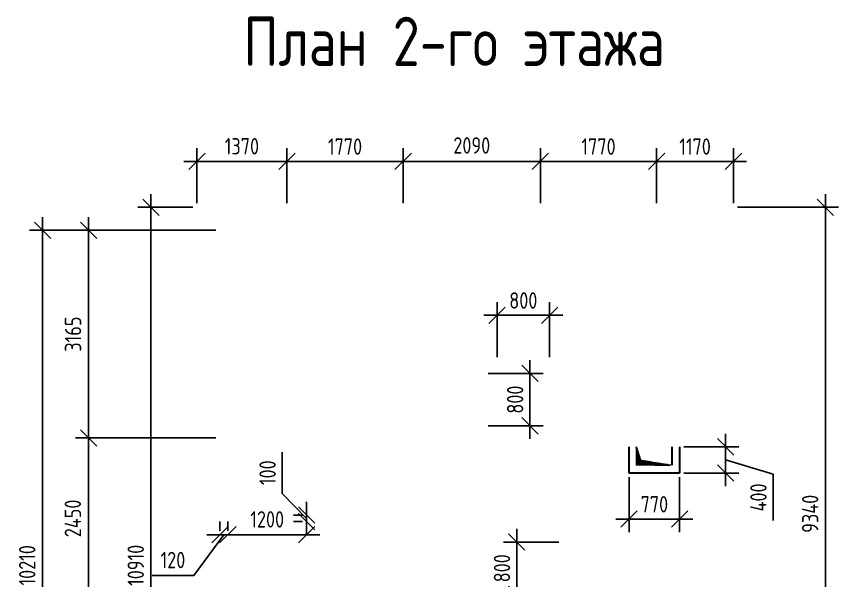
# Model space of a CAD drawing. Header units: millimetres. Extents: x -3099 to 9990, y -2900 to 13468.
# Drawn here: x -3099 to 9420, y 4872 to 13468 of the extents above; entities that cross this region are included whole.
import ezdxf

# ---------------------------------------------------------------- set-up
doc = ezdxf.new("R2010")
doc.units = ezdxf.units.MM
doc.header["$PDMODE"] = 35
for name, color, linetype, lineweight in [('СПДС_ОБЪЕКТЫ', 62, 'Continuous', 25), ('СПДС_РАЗМЕРЫ', 152, 'Continuous', 25), ('СПДС_ТАБЛИЦЫ', 7, 'Continuous', 25)]:
    doc.layers.add(name, color=color, linetype=linetype, lineweight=lineweight)
doc.styles.add('ГОСТ 2.304', font='CS_Gost2304.shx')
doc.dimstyles.new('СПДС', dxfattribs={"dimscale": 100, "dimtxt": 2.5, "dimasz": 2.5, "dimexe": 2, "dimexo": 0.625, "dimgap": 1, "dimtad": 1, "dimdec": 0, "dimtxsty": 'ГОСТ 2.304', "dimblk": 'OBLIQUE', "dimblk1": 'OBLIQUE', "dimblk2": 'OBLIQUE', "dimcen": 0, "dimdle": 2, "dimadec": 0, "dimazin": 2, "dimtfac": 0.75, "dimtdec": 4, "dimtmove": 1, "dimatfit": 3, "dimfxl": 1, "dimtfill": 1, "dimtolj": 1, "dimarcsym": 1})

# ---------------------------------------------------------------- blocks, each defined once
blk = doc.blocks.new('_Oblique')
at = {"color": 0, "linetype": 'ByBlock', "lineweight": -2}
blk.add_line((-0.5, -0.5), (0.5, 0.5), dxfattribs=at)
blk = doc.blocks.new('*D11')
at = {"layer": 'Defpoints', "color": 0, "ltscale": 100}
for p in [(0, 10210), (0, 0), (-2700, 0)]:
    blk.add_point(p, dxfattribs=at)
at = {"layer": 'СПДС_РАЗМЕРЫ', "color": 0, "lineweight": -2, "ltscale": 100}
for p, q in [((-2700, 10410), (-2700, -200)), ((-62, 10210), (-2900, 10210)), ((-62, 0), (-2900, 0))]:
    blk.add_line(p, q, dxfattribs=at)
at = {"layer": 'СПДС_РАЗМЕРЫ', "color": 0, "lineweight": -2, "ltscale": 100, "xscale": 250, "yscale": 250, "zscale": 250}
for p, rotation in [((-2700, 10210), 90), ((-2700, 0), 270)]:
    blk.add_blockref('_Oblique', p, dxfattribs=dict(at, rotation=rotation))
at = {"layer": 'СПДС_РАЗМЕРЫ', "color": 0, "lineweight": 25, "ltscale": 100, "insert": (-2935, 5105), "char_height": 250, "attachment_point": 5, "rotation": 90, "style": 'ГОСТ 2.304', "bg_fill": 3, "box_fill_scale": 1.1, "bg_fill_color": 256, "bg_fill_true_color": 13158600, "bg_fill_transparency": 0}
blk.add_mtext('\\A1;10210', dxfattribs=at)
blk = doc.blocks.new('*D14')
at = {"layer": 'Defpoints', "color": 0, "ltscale": 100}
for p in [(0, 7045), (-2000, 4595), (0, 4595)]:
    blk.add_point(p, dxfattribs=at)
at = {"layer": 'СПДС_РАЗМЕРЫ', "color": 0, "lineweight": -2, "ltscale": 100}
for p, q in [((-2000, 7245), (-2000, 4395)), ((-62, 7045), (-2200, 7045)), ((-62, 4595), (-2200, 4595))]:
    blk.add_line(p, q, dxfattribs=at)
at = {"layer": 'СПДС_РАЗМЕРЫ', "color": 0, "lineweight": -2, "ltscale": 100, "xscale": 250, "yscale": 250, "zscale": 250}
for p, rotation in [((-2000, 7045), 90.00000000000001), ((-2000, 4595), 270)]:
    blk.add_blockref('_Oblique', p, dxfattribs=dict(at, rotation=rotation))
at = {"layer": 'СПДС_РАЗМЕРЫ', "color": 0, "lineweight": 25, "ltscale": 100, "insert": (-2240, 5820), "char_height": 250, "attachment_point": 5, "rotation": 90, "style": 'ГОСТ 2.304', "bg_fill": 3, "box_fill_scale": 1.1, "bg_fill_color": 256, "bg_fill_true_color": 13158600, "bg_fill_transparency": 0}
blk.add_mtext('\\A1;2450', dxfattribs=at)
blk = doc.blocks.new('*D15')
at = {"layer": 'Defpoints', "color": 0, "ltscale": 100}
for p in [(0, 10210), (-2000, 7045), (0, 7045)]:
    blk.add_point(p, dxfattribs=at)
at = {"layer": 'СПДС_РАЗМЕРЫ', "color": 0, "lineweight": -2, "ltscale": 100}
for p, q in [((-2000, 10410), (-2000, 6845)), ((-62, 10210), (-2200, 10210)), ((-62, 7045), (-2200, 7045))]:
    blk.add_line(p, q, dxfattribs=at)
at = {"layer": 'СПДС_РАЗМЕРЫ', "color": 0, "lineweight": -2, "ltscale": 100, "xscale": 250, "yscale": 250, "zscale": 250}
for p, rotation in [((-2000, 10210), 90.00000000000001), ((-2000, 7045), 270)]:
    blk.add_blockref('_Oblique', p, dxfattribs=dict(at, rotation=rotation))
at = {"layer": 'СПДС_РАЗМЕРЫ', "color": 0, "lineweight": 25, "ltscale": 100, "insert": (-2237, 8628), "char_height": 250, "attachment_point": 5, "rotation": 90, "style": 'ГОСТ 2.304', "bg_fill": 3, "box_fill_scale": 1.1, "bg_fill_color": 256, "bg_fill_true_color": 13158600, "bg_fill_transparency": 0}
blk.add_mtext('\\A1;3165', dxfattribs=at)
blk = doc.blocks.new('*D25')
at = {"layer": 'Defpoints', "color": 0, "ltscale": 100}
for p in [(1020, 11260), (-350, 10560), (1020, 10560)]:
    blk.add_point(p, dxfattribs=at)
at = {"layer": 'СПДС_РАЗМЕРЫ', "color": 0, "lineweight": -2, "ltscale": 100}
for p, q in [((-350, 10622), (-350, 11460)), ((1020, 10622), (1020, 11460)), ((-550, 11260), (1220, 11260))]:
    blk.add_line(p, q, dxfattribs=at)
at = {"layer": 'СПДС_РАЗМЕРЫ', "color": 0, "lineweight": -2, "ltscale": 100, "xscale": 250, "yscale": 250, "zscale": 250, "rotation": 180}
blk.add_blockref('_Oblique', (-350, 11260), dxfattribs=at)
at = {"layer": 'СПДС_РАЗМЕРЫ', "color": 0, "lineweight": -2, "ltscale": 100, "xscale": 250, "yscale": 250, "zscale": 250}
blk.add_blockref('_Oblique', (1020, 11260), dxfattribs=at)
at = {"layer": 'СПДС_РАЗМЕРЫ', "color": 0, "ltscale": 100, "insert": (335, 11490), "char_height": 250, "attachment_point": 5, "style": 'ГОСТ 2.304', "bg_fill": 3, "box_fill_scale": 1.1, "bg_fill_color": 256, "bg_fill_true_color": 13158600, "bg_fill_transparency": 0}
blk.add_mtext('\\A1;1370', dxfattribs=at)
blk = doc.blocks.new('*D28')
at = {"layer": 'Defpoints', "color": 0, "ltscale": 100}
for p in [(2790, 11260), (1020, 10560), (2790, 10560)]:
    blk.add_point(p, dxfattribs=at)
at = {"layer": 'СПДС_РАЗМЕРЫ', "color": 0, "lineweight": -2, "ltscale": 100}
for p, q in [((1020, 10622), (1020, 11460)), ((2790, 10622), (2790, 11460)), ((820, 11260), (2990, 11260))]:
    blk.add_line(p, q, dxfattribs=at)
at = {"layer": 'СПДС_РАЗМЕРЫ', "color": 0, "lineweight": -2, "ltscale": 100, "xscale": 250, "yscale": 250, "zscale": 250, "rotation": 180}
blk.add_blockref('_Oblique', (1020, 11260), dxfattribs=at)
at = {"layer": 'СПДС_РАЗМЕРЫ', "color": 0, "lineweight": -2, "ltscale": 100, "xscale": 250, "yscale": 250, "zscale": 250}
blk.add_blockref('_Oblique', (2790, 11260), dxfattribs=at)
at = {"layer": 'СПДС_РАЗМЕРЫ', "color": 0, "ltscale": 100, "insert": (1905, 11485), "char_height": 250, "attachment_point": 5, "style": 'ГОСТ 2.304', "bg_fill": 3, "box_fill_scale": 1.1, "bg_fill_color": 256, "bg_fill_true_color": 13158600, "bg_fill_transparency": 0}
blk.add_mtext('\\A1;1770', dxfattribs=at)
blk = doc.blocks.new('*D31')
at = {"layer": 'Defpoints', "color": 0, "ltscale": 100}
for p in [(4880, 11260), (2790, 10560), (4880, 10560)]:
    blk.add_point(p, dxfattribs=at)
at = {"layer": 'СПДС_РАЗМЕРЫ', "color": 0, "lineweight": -2, "ltscale": 100}
for p, q in [((2790, 10622), (2790, 11460)), ((4880, 10622), (4880, 11460)), ((2590, 11260), (5080, 11260))]:
    blk.add_line(p, q, dxfattribs=at)
at = {"layer": 'СПДС_РАЗМЕРЫ', "color": 0, "lineweight": -2, "ltscale": 100, "xscale": 250, "yscale": 250, "zscale": 250, "rotation": 180}
blk.add_blockref('_Oblique', (2790, 11260), dxfattribs=at)
at = {"layer": 'СПДС_РАЗМЕРЫ', "color": 0, "lineweight": -2, "ltscale": 100, "xscale": 250, "yscale": 250, "zscale": 250}
blk.add_blockref('_Oblique', (4880, 11260), dxfattribs=at)
at = {"layer": 'СПДС_РАЗМЕРЫ', "color": 0, "ltscale": 100, "insert": (3835, 11502), "char_height": 250, "attachment_point": 5, "style": 'ГОСТ 2.304', "bg_fill": 3, "box_fill_scale": 1.1, "bg_fill_color": 256, "bg_fill_true_color": 13158600, "bg_fill_transparency": 0}
blk.add_mtext('\\A1;2090', dxfattribs=at)
blk = doc.blocks.new('*D34')
at = {"layer": 'Defpoints', "color": 0, "ltscale": 100}
for p in [(6650, 11260), (4880, 10560), (6650, 10560)]:
    blk.add_point(p, dxfattribs=at)
at = {"layer": 'СПДС_РАЗМЕРЫ', "color": 0, "lineweight": -2, "ltscale": 100}
for p, q in [((4880, 10622), (4880, 11460)), ((6650, 10622), (6650, 11460)), ((4680, 11260), (6850, 11260))]:
    blk.add_line(p, q, dxfattribs=at)
at = {"layer": 'СПДС_РАЗМЕРЫ', "color": 0, "lineweight": -2, "ltscale": 100, "xscale": 250, "yscale": 250, "zscale": 250, "rotation": 180}
blk.add_blockref('_Oblique', (4880, 11260), dxfattribs=at)
at = {"layer": 'СПДС_РАЗМЕРЫ', "color": 0, "lineweight": -2, "ltscale": 100, "xscale": 250, "yscale": 250, "zscale": 250}
blk.add_blockref('_Oblique', (6650, 11260), dxfattribs=at)
at = {"layer": 'СПДС_РАЗМЕРЫ', "color": 0, "ltscale": 100, "insert": (5765, 11485), "char_height": 250, "attachment_point": 5, "style": 'ГОСТ 2.304', "bg_fill": 3, "box_fill_scale": 1.1, "bg_fill_color": 256, "bg_fill_true_color": 13158600, "bg_fill_transparency": 0}
blk.add_mtext('\\A1;1770', dxfattribs=at)
blk = doc.blocks.new('*D37')
at = {"layer": 'Defpoints', "color": 0, "ltscale": 100}
for p in [(7820, 11260), (6650, 10560), (7820, 10560)]:
    blk.add_point(p, dxfattribs=at)
at = {"layer": 'СПДС_РАЗМЕРЫ', "color": 0, "lineweight": -2, "ltscale": 100}
for p, q in [((6650, 10622), (6650, 11460)), ((7820, 10622), (7820, 11460)), ((6450, 11260), (8020, 11260))]:
    blk.add_line(p, q, dxfattribs=at)
at = {"layer": 'СПДС_РАЗМЕРЫ', "color": 0, "lineweight": -2, "ltscale": 100, "xscale": 250, "yscale": 250, "zscale": 250, "rotation": 180}
blk.add_blockref('_Oblique', (6650, 11260), dxfattribs=at)
at = {"layer": 'СПДС_РАЗМЕРЫ', "color": 0, "lineweight": -2, "ltscale": 100, "xscale": 250, "yscale": 250, "zscale": 250}
blk.add_blockref('_Oblique', (7820, 11260), dxfattribs=at)
at = {"layer": 'СПДС_РАЗМЕРЫ', "color": 0, "ltscale": 100, "insert": (7235, 11485), "char_height": 250, "attachment_point": 5, "style": 'ГОСТ 2.304', "bg_fill": 3, "box_fill_scale": 1.1, "bg_fill_color": 256, "bg_fill_true_color": 13158600, "bg_fill_transparency": 0}
blk.add_mtext('\\A1;1170', dxfattribs=at)
blk = doc.blocks.new('*D40')
at = {"layer": 'Defpoints', "color": 0, "ltscale": 100}
for p in [(7820, 10560), (7820, 1220), (9220, 1220)]:
    blk.add_point(p, dxfattribs=at)
at = {"layer": 'СПДС_РАЗМЕРЫ', "color": 0, "lineweight": -2, "ltscale": 100}
for p, q in [((9220, 10760), (9220, 1020)), ((7882, 10560), (9420, 10560)), ((7882, 1220), (9420, 1220))]:
    blk.add_line(p, q, dxfattribs=at)
at = {"layer": 'СПДС_РАЗМЕРЫ', "color": 0, "lineweight": -2, "ltscale": 100, "xscale": 250, "yscale": 250, "zscale": 250}
for p, rotation in [((9220, 10560), 90), ((9220, 1220), 270)]:
    blk.add_blockref('_Oblique', p, dxfattribs=dict(at, rotation=rotation))
at = {"layer": 'СПДС_РАЗМЕРЫ', "color": 0, "ltscale": 100, "insert": (8988, 5890), "char_height": 250, "attachment_point": 5, "rotation": 90, "style": 'ГОСТ 2.304', "bg_fill": 3, "box_fill_scale": 1.1, "bg_fill_color": 256, "bg_fill_true_color": 13158600, "bg_fill_transparency": 0}
blk.add_mtext('\\A1;9340', dxfattribs=at)
blk = doc.blocks.new('*D93')
at = {"layer": 'Defpoints', "color": 0, "ltscale": 100}
for p in [(-1050, 10560), (-350, 10560), (-350, -350)]:
    blk.add_point(p, dxfattribs=at)
at = {"layer": 'СПДС_РАЗМЕРЫ', "color": 0, "lineweight": -2, "ltscale": 100}
for p, q in [((-1050, -550), (-1050, 10760)), ((-412, 10560), (-1250, 10560)), ((-412, -350), (-1250, -350))]:
    blk.add_line(p, q, dxfattribs=at)
at = {"layer": 'СПДС_РАЗМЕРЫ', "color": 0, "lineweight": -2, "ltscale": 100, "xscale": 250, "yscale": 250, "zscale": 250}
for p, rotation in [((-1050, 10560), 90), ((-1050, -350), 270)]:
    blk.add_blockref('_Oblique', p, dxfattribs=dict(at, rotation=rotation))
at = {"layer": 'СПДС_РАЗМЕРЫ', "color": 0, "ltscale": 100, "insert": (-1282, 5105), "char_height": 250, "attachment_point": 5, "rotation": 90, "style": 'ГОСТ 2.304', "bg_fill": 3, "box_fill_scale": 1.1, "bg_fill_color": 256, "bg_fill_true_color": 13158600, "bg_fill_transparency": 0}
blk.add_mtext('\\A1;10910', dxfattribs=at)
blk = doc.blocks.new('*D96')
at = {"layer": 'Defpoints', "color": 0, "ltscale": 100}
for p in [(1320, 5870), (1320, 5770), (1320, 5770)]:
    blk.add_point(p, dxfattribs=at)
at = {"layer": 'СПДС_РАЗМЕРЫ', "color": 0, "lineweight": -2, "ltscale": 100}
for p, q in [((950, 6831), (950, 6200)), ((950, 6200), (1320, 5820)), ((1320, 6070), (1320, 5570)), ((1258, 5870), (1120, 5870)), ((1258, 5770), (1120, 5770))]:
    blk.add_line(p, q, dxfattribs=at)
at = {"layer": 'СПДС_РАЗМЕРЫ', "color": 0, "lineweight": -2, "ltscale": 100, "xscale": 250, "yscale": 250, "zscale": 250}
for p, rotation in [((1320, 5870), 270), ((1320, 5770), 90)]:
    blk.add_blockref('_Oblique', p, dxfattribs=dict(at, rotation=rotation))
at = {"layer": 'СПДС_РАЗМЕРЫ', "color": 0, "ltscale": 100, "insert": (725, 6516), "char_height": 250, "attachment_point": 5, "rotation": 90, "style": 'ГОСТ 2.304', "bg_fill": 3, "box_fill_scale": 1.1, "bg_fill_color": 256, "bg_fill_true_color": 13158600, "bg_fill_transparency": 0}
blk.add_mtext('\\A1;100', dxfattribs=at)
blk = doc.blocks.new('*D100')
at = {"layer": 'Defpoints', "color": 0, "ltscale": 100}
for p in [(120, 5570), (120, 5570), (1320, 5570)]:
    blk.add_point(p, dxfattribs=at)
at = {"layer": 'СПДС_РАЗМЕРЫ', "color": 0, "lineweight": -2, "ltscale": 100}
for p, q in [((120, 5632), (120, 5770)), ((1320, 5632), (1320, 5770)), ((1520, 5570), (-80, 5570))]:
    blk.add_line(p, q, dxfattribs=at)
at = {"layer": 'СПДС_РАЗМЕРЫ', "color": 0, "lineweight": -2, "ltscale": 100, "xscale": 250, "yscale": 250, "zscale": 250, "rotation": 180}
blk.add_blockref('_Oblique', (120, 5570), dxfattribs=at)
at = {"layer": 'СПДС_РАЗМЕРЫ', "color": 0, "lineweight": -2, "ltscale": 100, "xscale": 250, "yscale": 250, "zscale": 250}
blk.add_blockref('_Oblique', (1320, 5570), dxfattribs=at)
at = {"layer": 'СПДС_РАЗМЕРЫ', "color": 0, "ltscale": 100, "insert": (720, 5805), "char_height": 250, "attachment_point": 5, "style": 'ГОСТ 2.304', "bg_fill": 3, "box_fill_scale": 1.1, "bg_fill_color": 256, "bg_fill_true_color": 13158600, "bg_fill_transparency": 0}
blk.add_mtext('\\A1;1200', dxfattribs=at)
blk = doc.blocks.new('*D150')
at = {"layer": 'Defpoints', "color": 0, "ltscale": 100}
for p in [(0, 5570), (120, 5570), (120, 5570)]:
    blk.add_point(p, dxfattribs=at)
at = {"layer": 'СПДС_РАЗМЕРЫ', "color": 0, "lineweight": -2, "ltscale": 100}
for p, q in [((0, 5632), (0, 5770)), ((120, 5632), (120, 5770)), ((-400, 4950), (60, 5570)), ((-200, 5570), (320, 5570)), ((-1031, 4950), (-400, 4950))]:
    blk.add_line(p, q, dxfattribs=at)
at = {"layer": 'СПДС_РАЗМЕРЫ', "color": 0, "lineweight": -2, "ltscale": 100, "xscale": 250, "yscale": 250, "zscale": 250}
blk.add_blockref('_Oblique', (0, 5570), dxfattribs=at)
at = {"layer": 'СПДС_РАЗМЕРЫ', "color": 0, "lineweight": -2, "ltscale": 100, "xscale": 250, "yscale": 250, "zscale": 250, "rotation": 180}
blk.add_blockref('_Oblique', (120, 5570), dxfattribs=at)
at = {"layer": 'СПДС_РАЗМЕРЫ', "color": 0, "ltscale": 100, "insert": (-716, 5185), "char_height": 250, "attachment_point": 5, "style": 'ГОСТ 2.304', "bg_fill": 3, "box_fill_scale": 1.1, "bg_fill_color": 256, "bg_fill_true_color": 13158600, "bg_fill_transparency": 0}
blk.add_mtext('\\A1;120', dxfattribs=at)
blk = doc.blocks.new('*D225')
at = {"layer": 'Defpoints', "color": 0, "ltscale": 100}
for p in [(4020, 8030), (4720, 8030), (4020, 7230)]:
    blk.add_point(p, dxfattribs=at)
at = {"layer": 'СПДС_РАЗМЕРЫ', "color": 0, "lineweight": -2, "ltscale": 100}
for p, q in [((4720, 7030), (4720, 8230)), ((4082, 8030), (4920, 8030)), ((4082, 7230), (4920, 7230))]:
    blk.add_line(p, q, dxfattribs=at)
at = {"layer": 'СПДС_РАЗМЕРЫ', "color": 0, "lineweight": -2, "ltscale": 100, "xscale": 250, "yscale": 250, "zscale": 250}
for p, rotation in [((4720, 8030), 90), ((4720, 7230), 270)]:
    blk.add_blockref('_Oblique', p, dxfattribs=dict(at, rotation=rotation))
at = {"layer": 'СПДС_РАЗМЕРЫ', "color": 0, "ltscale": 100, "insert": (4495, 7630), "char_height": 250, "attachment_point": 5, "rotation": 90, "style": 'ГОСТ 2.304', "bg_fill": 3, "box_fill_scale": 1.1, "bg_fill_color": 256, "bg_fill_true_color": 13158600, "bg_fill_transparency": 0}
blk.add_mtext('\\A1;800', dxfattribs=at)
blk = doc.blocks.new('*D252')
at = {"layer": 'Defpoints', "color": 0, "ltscale": 100}
for p in [(5020, 8915), (4220, 8215), (5020, 8215)]:
    blk.add_point(p, dxfattribs=at)
at = {"layer": 'СПДС_РАЗМЕРЫ', "color": 0, "lineweight": -2, "ltscale": 100}
for p, q in [((4220, 8278), (4220, 9115)), ((5020, 8278), (5020, 9115)), ((4020, 8915), (5220, 8915))]:
    blk.add_line(p, q, dxfattribs=at)
at = {"layer": 'СПДС_РАЗМЕРЫ', "color": 0, "lineweight": -2, "ltscale": 100, "xscale": 250, "yscale": 250, "zscale": 250, "rotation": 180}
blk.add_blockref('_Oblique', (4220, 8915), dxfattribs=at)
at = {"layer": 'СПДС_РАЗМЕРЫ', "color": 0, "lineweight": -2, "ltscale": 100, "xscale": 250, "yscale": 250, "zscale": 250}
blk.add_blockref('_Oblique', (5020, 8915), dxfattribs=at)
at = {"layer": 'СПДС_РАЗМЕРЫ', "color": 0, "ltscale": 100, "insert": (4620, 9140), "char_height": 250, "attachment_point": 5, "style": 'ГОСТ 2.304', "bg_fill": 3, "box_fill_scale": 1.1, "bg_fill_color": 256, "bg_fill_true_color": 13158600, "bg_fill_transparency": 0}
blk.add_mtext('\\A1;800', dxfattribs=at)
blk = doc.blocks.new('*D277')
at = {"layer": 'Defpoints', "color": 0, "ltscale": 100}
for p in [(6230, 6510), (7000, 6510), (7000, 5810)]:
    blk.add_point(p, dxfattribs=at)
at = {"layer": 'СПДС_РАЗМЕРЫ', "color": 0, "lineweight": -2, "ltscale": 100}
for p, q in [((6230, 6448), (6230, 5610)), ((7000, 6448), (7000, 5610)), ((6030, 5810), (7200, 5810))]:
    blk.add_line(p, q, dxfattribs=at)
at = {"layer": 'СПДС_РАЗМЕРЫ', "color": 0, "lineweight": -2, "ltscale": 100, "xscale": 250, "yscale": 250, "zscale": 250, "rotation": 180}
blk.add_blockref('_Oblique', (6230, 5810), dxfattribs=at)
at = {"layer": 'СПДС_РАЗМЕРЫ', "color": 0, "lineweight": -2, "ltscale": 100, "xscale": 250, "yscale": 250, "zscale": 250}
blk.add_blockref('_Oblique', (7000, 5810), dxfattribs=at)
at = {"layer": 'СПДС_РАЗМЕРЫ', "color": 0, "ltscale": 100, "insert": (6615, 6035), "char_height": 250, "attachment_point": 5, "style": 'ГОСТ 2.304', "bg_fill": 3, "box_fill_scale": 1.1, "bg_fill_color": 256, "bg_fill_true_color": 13158600, "bg_fill_transparency": 0}
blk.add_mtext('\\A1;770', dxfattribs=at)
blk = doc.blocks.new('*D283')
at = {"layer": 'Defpoints', "color": 0, "ltscale": 100}
for p in [(7000, 6910), (7700, 6910), (7000, 6510)]:
    blk.add_point(p, dxfattribs=at)
at = {"layer": 'СПДС_РАЗМЕРЫ', "color": 0, "lineweight": -2, "ltscale": 100}
for p, q in [((7700, 6310), (7700, 7110)), ((7063, 6910), (7900, 6910)), ((8425, 6492), (7700, 6710)), ((7063, 6510), (7900, 6510)), ((8425, 5786), (8425, 6492))]:
    blk.add_line(p, q, dxfattribs=at)
at = {"layer": 'СПДС_РАЗМЕРЫ', "color": 0, "lineweight": -2, "ltscale": 100, "xscale": 250, "yscale": 250, "zscale": 250}
for p, rotation in [((7700, 6910), 90), ((7700, 6510), 270)]:
    blk.add_blockref('_Oblique', p, dxfattribs=dict(at, rotation=rotation))
at = {"layer": 'СПДС_РАЗМЕРЫ', "color": 0, "ltscale": 100, "insert": (8200, 6139), "char_height": 250, "attachment_point": 5, "rotation": 90, "style": 'ГОСТ 2.304', "bg_fill": 3, "box_fill_scale": 1.1, "bg_fill_color": 256, "bg_fill_true_color": 13158600, "bg_fill_transparency": 0}
blk.add_mtext('\\A1;400', dxfattribs=at)
blk = doc.blocks.new('*D291')
at = {"layer": 'Defpoints', "color": 0, "ltscale": 100}
for p in [(4520, 5460), (5220, 5460), (5220, 4660)]:
    blk.add_point(p, dxfattribs=at)
at = {"layer": 'СПДС_РАЗМЕРЫ', "color": 0, "lineweight": -2, "ltscale": 100}
for p, q in [((4520, 4460), (4520, 5660)), ((5158, 5460), (4320, 5460)), ((5158, 4660), (4320, 4660))]:
    blk.add_line(p, q, dxfattribs=at)
at = {"layer": 'СПДС_РАЗМЕРЫ', "color": 0, "lineweight": -2, "ltscale": 100, "xscale": 250, "yscale": 250, "zscale": 250}
for p, rotation in [((4520, 5460), 90), ((4520, 4660), 270)]:
    blk.add_blockref('_Oblique', p, dxfattribs=dict(at, rotation=rotation))
at = {"layer": 'СПДС_РАЗМЕРЫ', "color": 0, "ltscale": 100, "insert": (4295, 5060), "char_height": 250, "attachment_point": 5, "rotation": 90, "style": 'ГОСТ 2.304', "bg_fill": 3, "box_fill_scale": 1.1, "bg_fill_color": 256, "bg_fill_true_color": 13158600, "bg_fill_transparency": 0}
blk.add_mtext('\\A1;800', dxfattribs=at)

msp = doc.modelspace()

# ---------------------------------------------------------------- hatches: boundary and pattern name
at = {"layer": 'СПДС_ОБЪЕКТЫ', "linetype": 'Continuous', "lineweight": 30, "ltscale": 100}
h = msp.add_hatch(dxfattribs=at)
h.set_pattern_fill('ANSI31', color=256, angle=90)
h.set_pattern_definition([(135, (-5755.6067, 16909.2307), (-2.245064, -2.245064), [])])
h.paths.add_polyline_path([(6342.2, 6910), (6411.6, 6700.8), (6882.2, 6630), (6342.2, 6630)])

# ---------------------------------------------------------------- linework, layer by layer
for p, q in [((6230, 6510), (6230, 6910)), ((6882.2, 6910), (6882.2, 6630)), ((7000.2, 6910), (7000.2, 6510)), ((7000.2, 6510), (6230, 6510))]:
    msp.add_line(p, q, dxfattribs=at)

# ---------------------------------------------------------------- texts
at = {"layer": 'СПДС_ТАБЛИЦЫ', "ltscale": 100, "style": 'ГОСТ 2.304'}
msp.add_text('План 2-го этажа', height=750, dxfattribs=at).set_placement((357.5, 12713.2))

# ---------------------------------------------------------------- dimensions: what is measured, and where the dimension line sits
at = {"layer": 'СПДС_РАЗМЕРЫ', "ltscale": 100}
dim = msp.add_linear_dim(base=(1020, 11260), p1=(-350, 10560), p2=(1020, 10560), dimstyle='СПДС', dxfattribs=at)
dim.commit()
dim.dimension.update_dxf_attribs({"geometry": '*D25', "text_midpoint": (335, 11490.2)})
at = {"layer": 'СПДС_РАЗМЕРЫ', "lineweight": 25, "ltscale": 100}
dim = msp.add_linear_dim(base=(-2700, 0), p1=(0, 10210), p2=(0, 0), angle=270, dimstyle='СПДС', dxfattribs=at)
dim.commit()
dim.dimension.update_dxf_attribs({"geometry": '*D11', "text_midpoint": (-2934.7, 5105)})
at = {"layer": 'СПДС_РАЗМЕРЫ', "ltscale": 100}
for base, p1, p2, picture, middle in [((4720, 8030), (4020, 7230), (4020, 8030), '*D225', (4495, 7630)), ((4520, 5460), (5220, 4660), (5220, 5460), '*D291', (4295, 5060))]:
    dim = msp.add_linear_dim(base=base, p1=p1, p2=p2, angle=90, dimstyle='СПДС', dxfattribs=at)
    dim.commit()
    dim.dimension.update_dxf_attribs({"geometry": picture, "text_midpoint": middle})
dim = msp.add_linear_dim(base=(1320, 5770), p1=(1320, 5870), p2=(1320, 5770), angle=90, dimstyle='СПДС', dxfattribs=at)
dim.commit()
dim.dimension.update_dxf_attribs({"geometry": '*D96', "text_midpoint": (950, 6300), "dimtype": 160})

# ---------------------------------------------------------------- next in the draw order: dimensions: what is measured, and where the dimension line sits
for base, p1, p2, picture, middle in [((2790, 11260), (1020, 10560), (2790, 10560), '*D28', (1905, 11485)), ((5020, 8915), (4220, 8215), (5020, 8215), '*D252', (4620, 9140)), ((7000.2, 5810), (6230, 6510), (7000.2, 6510), '*D277', (6615.1, 6035))]:
    dim = msp.add_linear_dim(base=base, p1=p1, p2=p2, dimstyle='СПДС', dxfattribs=at)
    dim.commit()
    dim.dimension.update_dxf_attribs({"geometry": picture, "text_midpoint": middle})
at = {"layer": 'СПДС_РАЗМЕРЫ', "lineweight": 25, "ltscale": 100}
dim = msp.add_linear_dim(base=(-2000, 4595), p1=(0, 7045), p2=(0, 4595), angle=270, dimstyle='СПДС', dxfattribs=at)
dim.commit()
dim.dimension.update_dxf_attribs({"geometry": '*D14', "text_midpoint": (-2239.9, 5820)})

# ---------------------------------------------------------------- next in the draw order: dimensions: what is measured, and where the dimension line sits
at = {"layer": 'СПДС_РАЗМЕРЫ', "ltscale": 100}
for base, p1, p2, picture, middle in [((4880, 11260), (2790, 10560), (4880, 10560), '*D31', (3835, 11501.9)), ((120, 5570), (1320, 5570), (120, 5570), '*D100', (720, 5804.7))]:
    dim = msp.add_linear_dim(base=base, p1=p1, p2=p2, dimstyle='СПДС', dxfattribs=at)
    dim.commit()
    dim.dimension.update_dxf_attribs({"geometry": picture, "text_midpoint": middle})
at = {"layer": 'СПДС_РАЗМЕРЫ', "lineweight": 25, "ltscale": 100}
dim = msp.add_linear_dim(base=(-2000, 7045), p1=(0, 10210), p2=(0, 7045), angle=270, dimstyle='СПДС', dxfattribs=at)
dim.commit()
dim.dimension.update_dxf_attribs({"geometry": '*D15', "text_midpoint": (-2237.4, 8627.5)})

# ---------------------------------------------------------------- next in the draw order: dimensions: what is measured, and where the dimension line sits
at = {"layer": 'СПДС_РАЗМЕРЫ', "ltscale": 100}
dim = msp.add_linear_dim(base=(6650, 11260), p1=(4880, 10560), p2=(6650, 10560), dimstyle='СПДС', dxfattribs=at)
dim.commit()
dim.dimension.update_dxf_attribs({"geometry": '*D34', "text_midpoint": (5765, 11485)})
dim = msp.add_linear_dim(base=(-1050, 10560), p1=(-350, -350), p2=(-350, 10560), angle=90, dimstyle='СПДС', dxfattribs=at)
dim.commit()
dim.dimension.update_dxf_attribs({"geometry": '*D93', "text_midpoint": (-1282.2, 5105)})

# ---------------------------------------------------------------- next in the draw order: dimensions: what is measured, and where the dimension line sits
dim = msp.add_linear_dim(base=(7820, 11260), p1=(6650, 10560), p2=(7820, 10560), dimstyle='СПДС', dxfattribs=at)
dim.commit()
dim.dimension.update_dxf_attribs({"geometry": '*D37', "text_midpoint": (7235, 11485)})
dim = msp.add_linear_dim(base=(120, 5570), p1=(0, 5570), p2=(120, 5570), dimstyle='СПДС', dxfattribs=at)
dim.commit()
dim.dimension.update_dxf_attribs({"geometry": '*D150', "text_midpoint": (-500, 4950), "dimtype": 160})

# ---------------------------------------------------------------- next in the draw order: dimensions: what is measured, and where the dimension line sits
dim = msp.add_linear_dim(base=(9220, 1220), p1=(7820, 10560), p2=(7820, 1220), angle=90, dimstyle='СПДС', dxfattribs=at)
dim.commit()
dim.dimension.update_dxf_attribs({"geometry": '*D40', "text_midpoint": (8987.8, 5890)})

# ---------------------------------------------------------------- next in the draw order: dimensions: what is measured, and where the dimension line sits
dim = msp.add_linear_dim(base=(7700.2, 6910), p1=(7000.2, 6510), p2=(7000.2, 6910), angle=90, dimstyle='СПДС', dxfattribs=at)
dim.commit()
dim.dimension.update_dxf_attribs({"geometry": '*D283', "text_midpoint": (8200.2, 6392.5)})

doc.saveas('drawing.dxf')
